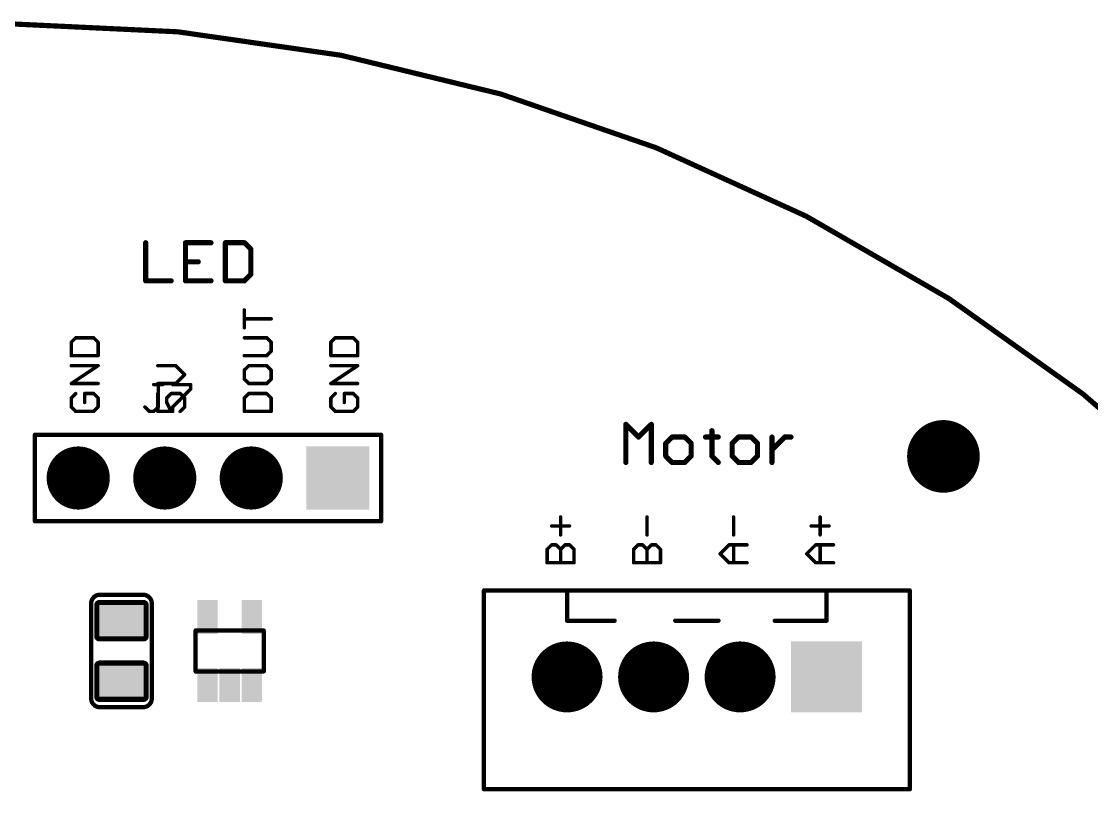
# Model space of a CAD drawing. Extents: x -51 to 158, y -52 to 51.
# Drawn here: x 0.24 to 31.65, y 28.14 to 50.88 of the extents above; entities that cross this region are included whole.
import ezdxf

# ---------------------------------------------------------------- set-up
doc = ezdxf.new("R2010")
doc.units = 0
for name, color, linetype in [('20', 213, 'CONTINUOUS'), ('21', 253, 'CONTINUOUS'), ('25', 253, 'CONTINUOUS'), ('29', 253, 'CONTINUOUS')]:
    doc.layers.add(name, color=color, linetype=linetype)

# ---------------------------------------------------------------- blocks, each defined once
blk = doc.blocks.new('RECT195072X256032R25')
at = {"const_width": 0.1524}
blk.add_lwpolyline([(0.5334, -0.6477), (0.5334, 0.6477, 0.4142), (0.4572, 0.7239), (-0.4572, 0.7239, 0.4142), (-0.5334, 0.6477), (-0.5334, -0.6477, 0.4142), (-0.4572, -0.7239), (0.4572, -0.7239, 0.4142)], format="xyb", close=True, dxfattribs=at)
blk.add_solid([(-0.4826, -0.6731), (0.4826, -0.6731), (-0.4826, 0.6731), (0.4826, 0.6731)])
blk = doc.blocks.new('PIE')
at = {"const_width": 0.5}
blk.add_lwpolyline([(0, -0.25, 1), (0, 0.25, 1), (0, -0.25)], format="xyb", dxfattribs=at)
blk = doc.blocks.new('SQUAREP')
blk.add_solid([(-0.5, -0.5), (0.5, -0.5), (-0.5, 0.5), (0.5, 0.5)])
blk = doc.blocks.new('ROUNDP')
at = {"const_width": 0.5}
blk.add_lwpolyline([(0, -0.25, 1), (0, 0.25, 1), (0, -0.25)], format="xyb", dxfattribs=at)
blk = doc.blocks.new('RECT')
blk.add_solid([(-0.5, -0.5), (0.5, -0.5), (-0.5, 0.5), (0.5, 0.5)])

msp = doc.modelspace()

# ---------------------------------------------------------------- linework, layer by layer
at = {"layer": '20', "const_width": 0.1524}
msp.add_lwpolyline([(0, -50.8, 1), (0, 50.8, 1), (0, -50.8)], format="xyb", dxfattribs=at)
at = {"layer": '21'}
for points, const_width in [([(0.635, 38.7668, 1), (0.635, 38.7032)], 0.0635), ([(0.6667, 38.735, 1), (0.6033, 38.735)], 0.0635), ([(10.8268, 38.735, 1), (10.7632, 38.735)], 0.0635), ([(10.795, 38.7032, 1), (10.795, 38.7668)], 0.0635), ([(0.635, 36.2268, 1), (0.635, 36.1632)], 0.0635), ([(0.6033, 36.195, 1), (0.6667, 36.195)], 0.0635), ([(10.7632, 36.195, 1), (10.8268, 36.195)], 0.0635), ([(10.795, 36.1632, 1), (10.795, 36.2268)], 0.0635), ([(2.54, 34.036, 0.4142), (2.286, 33.782)], 0.127), ([(2.54, 34.0678, 1), (2.54, 34.0042)], 0.0635), ([(2.54, 34.0042, 1), (2.54, 34.0678)], 0.0635), ([(3.81, 34.0678, 1), (3.81, 34.0042)], 0.0635), ([(4.064, 33.782, 0.4142), (3.81, 34.036)], 0.127), ([(3.81, 34.0042, 1), (3.81, 34.0678)], 0.0635), ([(13.816, 34.1948, 1), (13.816, 34.1313)], 0.0635), ([(13.8478, 34.163, 1), (13.7843, 34.163)], 0.0635), ([(16.256, 34.1948, 1), (16.256, 34.1313)], 0.0635), ([(16.2877, 34.163, 1), (16.2243, 34.163)], 0.0635), ([(16.256, 34.1313, 1), (16.256, 34.1948)], 0.0635), ([(23.876, 34.1948, 1), (23.876, 34.1313)], 0.0635), ([(23.9078, 34.163, 1), (23.8443, 34.163)], 0.0635), ([(23.876, 34.1313, 1), (23.876, 34.1948)], 0.0635), ([(26.3478, 34.163, 1), (26.2843, 34.163)], 0.0635), ([(26.316, 34.1313, 1), (26.316, 34.1948)], 0.0635), ([(2.3178, 33.782, 1), (2.2542, 33.782)], 0.0635), ([(2.2542, 33.782, 1), (2.3178, 33.782)], 0.0635), ([(4.0957, 33.782, 1), (4.0323, 33.782)], 0.0635), ([(4.0323, 33.782, 1), (4.0957, 33.782)], 0.0635), ([(16.256, 33.3058, 1), (16.256, 33.2422)], 0.0635), ([(16.2243, 33.274, 1), (16.2877, 33.274)], 0.0635), ([(17.653, 33.2422, 1), (17.653, 33.3058)], 0.0635), ([(19.431, 33.3058, 1), (19.431, 33.2422)], 0.0635), ([(20.701, 33.2422, 1), (20.701, 33.3058)], 0.0635), ([(22.352, 33.3058, 1), (22.352, 33.2422)], 0.0635), ([(23.8443, 33.274, 1), (23.9078, 33.274)], 0.0635), ([(23.876, 33.2422, 1), (23.876, 33.3058)], 0.0635), ([(5.35, 33.0168, 1), (5.35, 32.9532)], 0.0635), ([(5.3818, 32.985, 1), (5.3183, 32.985)], 0.0635), ([(7.3818, 32.985, 1), (7.3183, 32.985)], 0.0635), ([(7.35, 32.9532, 1), (7.35, 33.0168)], 0.0635), ([(5.35, 31.8167, 1), (5.35, 31.7533)], 0.0635), ([(5.3183, 31.785, 1), (5.3818, 31.785)], 0.0635), ([(7.3183, 31.785, 1), (7.3818, 31.785)], 0.0635), ([(7.35, 31.7533, 1), (7.35, 31.8167)], 0.0635), ([(2.3178, 30.988, 1), (2.2542, 30.988)], 0.0635), ([(2.2542, 30.988, 1), (2.3178, 30.988)], 0.0635), ([(2.286, 30.988, 0.4142), (2.54, 30.734)], 0.127), ([(2.54, 30.7658, 1), (2.54, 30.7023)], 0.0635), ([(2.54, 30.7023, 1), (2.54, 30.7658)], 0.0635), ([(3.81, 30.734, 0.4142), (4.064, 30.988)], 0.127), ([(3.81, 30.7658, 1), (3.81, 30.7023)], 0.0635), ([(3.81, 30.7023, 1), (3.81, 30.7658)], 0.0635), ([(4.0957, 30.988, 1), (4.0323, 30.988)], 0.0635), ([(4.0323, 30.988, 1), (4.0957, 30.988)], 0.0635), ([(13.816, 28.3547, 1), (13.816, 28.2913)], 0.0635), ([(13.7843, 28.323, 1), (13.8478, 28.323)], 0.0635), ([(26.2843, 28.323, 1), (26.3478, 28.323)], 0.0635), ([(26.316, 28.2913, 1), (26.316, 28.3547)], 0.0635)]:
    msp.add_lwpolyline(points, format="xyb", dxfattribs=dict(at, const_width=const_width))
at = {"layer": '21', "const_width": 0.127}
for points in [[(0.635, 36.195), (0.635, 38.735)], [(0.635, 38.735), (10.795, 38.735)], [(10.795, 38.735), (10.795, 36.195)], [(10.795, 36.195), (0.635, 36.195)], [(2.54, 34.036), (3.81, 34.036)], [(13.816, 28.323), (13.816, 34.163)], [(13.816, 34.163), (16.256, 34.163)], [(16.256, 34.163), (23.876, 34.163)], [(16.256, 33.274), (16.256, 34.163)], [(23.876, 34.163), (26.316, 34.163)], [(23.876, 34.163), (23.876, 33.274)], [(26.316, 28.323), (26.316, 34.163)], [(2.286, 30.988), (2.286, 33.782)], [(4.064, 33.782), (4.064, 30.988)], [(17.653, 33.274), (16.256, 33.274)], [(20.701, 33.274), (19.431, 33.274)], [(23.876, 33.274), (22.352, 33.274)], [(5.35, 32.985), (7.35, 32.985)], [(5.35, 31.785), (5.35, 32.985)], [(7.35, 32.985), (7.35, 31.785)], [(7.35, 31.785), (5.35, 31.785)], [(3.81, 30.734), (2.54, 30.734)], [(13.816, 28.323), (26.316, 28.323)]]:
    msp.add_lwpolyline(points, dxfattribs=at)
at = {"layer": '25'}
for points, const_width in [([(3.8862, 44.3748), (3.8862, 43.2562)], 0.1524), ([(5.8013, 44.3748), (5.0556, 44.3748)], 0.1524), ([(5.0556, 44.3748), (5.0556, 43.2562)], 0.1524), ([(6.225, 44.3748), (6.225, 43.2562)], 0.1524), ([(6.7843, 44.3748), (6.225, 44.3748)], 0.1524), ([(6.9707, 44.1883), (6.7843, 44.3748)], 0.1524), ([(6.9707, 43.4426), (6.9707, 44.1883)], 0.1524), ([(5.0556, 43.8155), (5.4284, 43.8155)], 0.1524), ([(6.7843, 43.2562), (6.9707, 43.4426)], 0.1524), ([(3.8862, 43.2562), (4.6319, 43.2562)], 0.1524), ([(5.0556, 43.2562), (5.8013, 43.2562)], 0.1524), ([(6.225, 43.2562), (6.7843, 43.2562)], 0.1524), ([(6.7811, 41.8765), (6.7811, 42.4019)], 0.1016), ([(7.5692, 42.1392), (6.7811, 42.1392)], 0.1016), ([(1.8325, 41.5833), (1.7011, 41.452)], 0.1016), ([(1.7011, 41.452), (1.7011, 41.058)], 0.1016), ([(2.3579, 41.5833), (1.8325, 41.5833)], 0.1016), ([(2.4892, 41.452), (2.3579, 41.5833)], 0.1016), ([(2.4892, 41.058), (2.4892, 41.452)], 0.1016), ([(7.4379, 41.5833), (6.7811, 41.5833)], 0.1016), ([(7.5692, 41.452), (7.4379, 41.5833)], 0.1016), ([(7.5692, 41.1893), (7.5692, 41.452)], 0.1016), ([(9.4525, 41.5833), (9.3211, 41.452)], 0.1016), ([(9.3211, 41.452), (9.3211, 41.058)], 0.1016), ([(9.9779, 41.5833), (9.4525, 41.5833)], 0.1016), ([(10.1092, 41.452), (9.9779, 41.5833)], 0.1016), ([(10.1092, 41.058), (10.1092, 41.452)], 0.1016), ([(7.4379, 41.058), (7.5692, 41.1893)], 0.1016), ([(1.7011, 41.058), (2.4892, 41.058)], 0.1016), ([(6.7811, 41.058), (7.4379, 41.058)], 0.1016), ([(9.3211, 41.058), (10.1092, 41.058)], 0.1016), ([(1.7011, 40.2394), (2.4892, 40.7648)], 0.1016), ([(2.4892, 40.7648), (1.7011, 40.7648)], 0.1016), ([(4.7665, 40.7648), (4.2411, 40.7648)], 0.1016), ([(5.0292, 40.5021), (4.7665, 40.7648)], 0.1016), ([(4.7665, 40.2394), (5.0292, 40.5021)], 0.1016), ([(6.9125, 40.7648), (6.7811, 40.6334)], 0.1016), ([(6.7811, 40.6334), (6.7811, 40.3707)], 0.1016), ([(7.4379, 40.7648), (6.9125, 40.7648)], 0.1016), ([(7.5692, 40.6334), (7.4379, 40.7648)], 0.1016), ([(7.5692, 40.3707), (7.5692, 40.6334)], 0.1016), ([(9.3211, 40.2394), (10.1092, 40.7648)], 0.1016), ([(10.1092, 40.7648), (9.3211, 40.7648)], 0.1016), ([(2.4892, 40.2394), (1.7011, 40.2394)], 0.1016), ([(4.1235, 40.2089), (4.3862, 40.2089)], 0.1016), ([(4.2411, 40.2394), (4.7665, 40.2394)], 0.1016), ([(4.2548, 39.5521), (4.2548, 40.2089)], 0.1016), ([(4.6794, 40.2089), (5.2048, 40.2089)], 0.1016), ([(5.2048, 40.2089), (5.2048, 40.0775)], 0.1016), ([(6.7811, 40.3707), (6.9125, 40.2394)], 0.1016), ([(6.9125, 40.2394), (7.4379, 40.2394)], 0.1016), ([(7.4379, 40.2394), (7.5692, 40.3707)], 0.1016), ([(10.1092, 40.2394), (9.3211, 40.2394)], 0.1016), ([(1.8325, 39.9462), (1.7011, 39.8148)], 0.1016), ([(2.3579, 39.9462), (2.0952, 39.9462)], 0.1016), ([(2.0952, 39.9462), (2.0952, 39.6835)], 0.1016), ([(2.4892, 39.8148), (2.3579, 39.9462)], 0.1016), ([(4.2411, 39.9462), (4.2411, 39.4208)], 0.1016), ([(4.5038, 39.8148), (4.6352, 39.9462)], 0.1016), ([(4.6352, 39.9462), (4.8979, 39.9462)], 0.1016), ([(5.2048, 40.0775), (4.6794, 39.5521)], 0.1016), ([(4.8979, 39.9462), (5.0292, 39.8148)], 0.1016), ([(6.9125, 39.9462), (6.7811, 39.8148)], 0.1016), ([(7.4379, 39.9462), (6.9125, 39.9462)], 0.1016), ([(7.5692, 39.8148), (7.4379, 39.9462)], 0.1016), ([(9.4525, 39.9462), (9.3211, 39.8148)], 0.1016), ([(9.9779, 39.9462), (9.7152, 39.9462)], 0.1016), ([(9.7152, 39.9462), (9.7152, 39.6835)], 0.1016), ([(10.1092, 39.8148), (9.9779, 39.9462)], 0.1016), ([(1.7011, 39.8148), (1.7011, 39.5521)], 0.1016), ([(1.7011, 39.5521), (1.8325, 39.4208)], 0.1016), ([(2.3579, 39.4208), (2.4892, 39.5521)], 0.1016), ([(2.4892, 39.5521), (2.4892, 39.8148)], 0.1016), ([(3.8608, 39.5521), (3.9921, 39.4208)], 0.1016), ([(4.1235, 39.4208), (4.2548, 39.5521)], 0.1016), ([(4.5038, 39.6835), (4.5038, 39.8148)], 0.1016), ([(4.6352, 39.4208), (4.5038, 39.6835)], 0.1016), ([(4.6794, 39.5521), (4.6794, 39.4208)], 0.1016), ([(5.0292, 39.5521), (4.8979, 39.4208)], 0.1016), ([(5.0292, 39.8148), (5.0292, 39.5521)], 0.1016), ([(6.7811, 39.8148), (6.7811, 39.4208)], 0.1016), ([(7.5692, 39.4208), (7.5692, 39.8148)], 0.1016), ([(9.3211, 39.8148), (9.3211, 39.5521)], 0.1016), ([(9.3211, 39.5521), (9.4525, 39.4208)], 0.1016), ([(9.9779, 39.4208), (10.1092, 39.5521)], 0.1016), ([(10.1092, 39.5521), (10.1092, 39.8148)], 0.1016), ([(1.8325, 39.4208), (2.3579, 39.4208)], 0.1016), ([(3.9921, 39.4208), (4.1235, 39.4208)], 0.1016), ([(4.2411, 39.4208), (4.6352, 39.4208)], 0.1016), ([(6.7811, 39.4208), (7.5692, 39.4208)], 0.1016), ([(9.4525, 39.4208), (9.9779, 39.4208)], 0.1016), ([(17.9832, 37.9222), (17.9832, 39.0408)], 0.1524), ([(17.9832, 39.0408), (18.356, 38.6679)], 0.1524), ([(18.356, 38.6679), (18.7289, 39.0408)], 0.1524), ([(18.7289, 39.0408), (18.7289, 37.9222)], 0.1524), ([(19.339, 38.6679), (19.1526, 38.4815)], 0.1524), ([(19.7119, 38.6679), (19.339, 38.6679)], 0.1524), ([(19.8983, 38.4815), (19.7119, 38.6679)], 0.1524), ([(20.322, 38.6679), (20.6948, 38.6679)], 0.1524), ([(20.5084, 38.8543), (20.5084, 38.1086)], 0.1524), ([(21.288, 38.6679), (21.1016, 38.4815)], 0.1524), ([(21.6609, 38.6679), (21.288, 38.6679)], 0.1524), ([(21.8473, 38.4815), (21.6609, 38.6679)], 0.1524), ([(22.271, 37.9222), (22.271, 38.6679)], 0.1524), ([(22.271, 38.2951), (22.6438, 38.6679)], 0.1524), ([(22.6438, 38.6679), (22.8303, 38.6679)], 0.1524), ([(19.1526, 38.4815), (19.1526, 38.1086)], 0.1524), ([(19.8983, 38.1086), (19.8983, 38.4815)], 0.1524), ([(21.1016, 38.4815), (21.1016, 38.1086)], 0.1524), ([(21.8473, 38.1086), (21.8473, 38.4815)], 0.1524), ([(19.1526, 38.1086), (19.339, 37.9222)], 0.1524), ([(19.7119, 37.9222), (19.8983, 38.1086)], 0.1524), ([(20.5084, 38.1086), (20.6948, 37.9222)], 0.1524), ([(21.1016, 38.1086), (21.288, 37.9222)], 0.1524), ([(21.6609, 37.9222), (21.8473, 38.1086)], 0.1524), ([(19.339, 37.9222), (19.7119, 37.9222)], 0.1524), ([(21.288, 37.9222), (21.6609, 37.9222)], 0.1524), ([(16.0652, 35.7944), (16.0652, 36.3198)], 0.1016), ([(18.6052, 35.7944), (18.6052, 36.3198)], 0.1016), ([(21.1452, 35.7944), (21.1452, 36.3198)], 0.1016), ([(23.6852, 35.7944), (23.6852, 36.3198)], 0.1016), ([(15.8025, 36.0571), (16.3279, 36.0571)], 0.1016), ([(23.4225, 36.0571), (23.9479, 36.0571)], 0.1016), ([(15.6711, 35.3698), (15.8025, 35.5012)], 0.1016), ([(15.8025, 35.5012), (15.9338, 35.5012)], 0.1016), ([(15.9338, 35.5012), (16.0652, 35.3698)], 0.1016), ([(16.0652, 35.3698), (16.1965, 35.5012)], 0.1016), ([(16.1965, 35.5012), (16.3279, 35.5012)], 0.1016), ([(16.3279, 35.5012), (16.4592, 35.3698)], 0.1016), ([(18.2111, 35.3698), (18.3425, 35.5012)], 0.1016), ([(18.3425, 35.5012), (18.4738, 35.5012)], 0.1016), ([(18.4738, 35.5012), (18.6052, 35.3698)], 0.1016), ([(18.6052, 35.3698), (18.7365, 35.5012)], 0.1016), ([(18.7365, 35.5012), (18.8679, 35.5012)], 0.1016), ([(18.8679, 35.5012), (18.9992, 35.3698)], 0.1016), ([(20.7511, 35.2385), (21.0138, 35.5012)], 0.1016), ([(21.0138, 35.5012), (21.5392, 35.5012)], 0.1016), ([(21.1452, 34.9758), (21.1452, 35.5012)], 0.1016), ([(23.2911, 35.2385), (23.5538, 35.5012)], 0.1016), ([(23.5538, 35.5012), (24.0792, 35.5012)], 0.1016), ([(23.6852, 34.9758), (23.6852, 35.5012)], 0.1016), ([(15.6711, 34.9758), (15.6711, 35.3698)], 0.1016), ([(16.0652, 34.9758), (16.0652, 35.3698)], 0.1016), ([(16.4592, 35.3698), (16.4592, 34.9758)], 0.1016), ([(18.2111, 34.9758), (18.2111, 35.3698)], 0.1016), ([(18.6052, 34.9758), (18.6052, 35.3698)], 0.1016), ([(18.9992, 35.3698), (18.9992, 34.9758)], 0.1016), ([(21.0138, 34.9758), (20.7511, 35.2385)], 0.1016), ([(23.5538, 34.9758), (23.2911, 35.2385)], 0.1016), ([(16.4592, 34.9758), (15.6711, 34.9758)], 0.1016), ([(18.9992, 34.9758), (18.2111, 34.9758)], 0.1016), ([(21.5392, 34.9758), (21.0138, 34.9758)], 0.1016), ([(24.0792, 34.9758), (23.5538, 34.9758)], 0.1016)]:
    msp.add_lwpolyline(points, dxfattribs=dict(at, const_width=const_width))
for points, const_width in [([(3.9243, 44.3748, 1), (3.8481, 44.3748)], 0.0762), ([(5.0556, 44.4129, 1), (5.0556, 44.3367)], 0.0762), ([(5.0937, 44.3748, 1), (5.0175, 44.3748)], 0.0762), ([(5.8013, 44.3367, 1), (5.8013, 44.4129)], 0.0762), ([(6.2631, 44.3748, 1), (6.1869, 44.3748)], 0.0762), ([(6.225, 44.4129, 1), (6.225, 44.3367)], 0.0762), ([(6.8112, 44.4017, 1), (6.7573, 44.3478)], 0.0762), ([(6.7843, 44.3367, 1), (6.7843, 44.4129)], 0.0762), ([(7.0088, 44.1883, 1), (6.9326, 44.1883)], 0.0762), ([(6.9438, 44.1614, 1), (6.9976, 44.2153)], 0.0762), ([(5.0556, 43.8536, 1), (5.0556, 43.7774)], 0.0762), ([(5.4284, 43.7774, 1), (5.4284, 43.8536)], 0.0762), ([(6.9326, 43.4426, 1), (7.0088, 43.4426)], 0.0762), ([(6.9976, 43.4157, 1), (6.9438, 43.4696)], 0.0762), ([(3.8862, 43.2943, 1), (3.8862, 43.2181)], 0.0762), ([(3.8481, 43.2562, 1), (3.9243, 43.2562)], 0.0762), ([(4.6319, 43.2181, 1), (4.6319, 43.2943)], 0.0762), ([(5.0556, 43.2943, 1), (5.0556, 43.2181)], 0.0762), ([(5.0175, 43.2562, 1), (5.0937, 43.2562)], 0.0762), ([(5.8013, 43.2181, 1), (5.8013, 43.2943)], 0.0762), ([(6.225, 43.2943, 1), (6.225, 43.2181)], 0.0762), ([(6.1869, 43.2562, 1), (6.2631, 43.2562)], 0.0762), ([(6.7573, 43.2831, 1), (6.8112, 43.2293)], 0.0762), ([(6.7843, 43.2181, 1), (6.7843, 43.2943)], 0.0762), ([(6.8065, 42.4019, 1), (6.7557, 42.4019)], 0.0508), ([(6.7811, 42.1646, 1), (6.7811, 42.1138)], 0.0508), ([(7.5692, 42.1138, 1), (7.5692, 42.1646)], 0.0508), ([(6.7557, 41.8765, 1), (6.8065, 41.8765)], 0.0508), ([(1.7265, 41.452, 1), (1.6757, 41.452)], 0.0508), ([(1.6832, 41.47, 1), (1.7191, 41.434)], 0.0508), ([(1.8325, 41.6087, 1), (1.8325, 41.5579)], 0.0508), ([(1.8504, 41.5654, 1), (1.8145, 41.6013)], 0.0508), ([(2.3758, 41.6013, 1), (2.3399, 41.5654)], 0.0508), ([(2.3579, 41.5579, 1), (2.3579, 41.6087)], 0.0508), ([(2.5146, 41.452, 1), (2.4638, 41.452)], 0.0508), ([(2.4712, 41.434, 1), (2.5072, 41.47)], 0.0508), ([(6.7811, 41.6087, 1), (6.7811, 41.5579)], 0.0508), ([(7.4558, 41.6013, 1), (7.4199, 41.5654)], 0.0508), ([(7.4379, 41.5579, 1), (7.4379, 41.6087)], 0.0508), ([(7.5946, 41.452, 1), (7.5438, 41.452)], 0.0508), ([(7.5512, 41.434, 1), (7.5872, 41.47)], 0.0508), ([(9.3465, 41.452, 1), (9.2957, 41.452)], 0.0508), ([(9.3032, 41.47, 1), (9.3391, 41.434)], 0.0508), ([(9.4525, 41.6087, 1), (9.4525, 41.5579)], 0.0508), ([(9.4704, 41.5654, 1), (9.4345, 41.6013)], 0.0508), ([(9.9958, 41.6013, 1), (9.9599, 41.5654)], 0.0508), ([(9.9779, 41.5579, 1), (9.9779, 41.6087)], 0.0508), ([(10.1346, 41.452, 1), (10.0838, 41.452)], 0.0508), ([(10.0912, 41.434, 1), (10.1272, 41.47)], 0.0508), ([(7.5438, 41.1893, 1), (7.5946, 41.1893)], 0.0508), ([(7.5872, 41.1713, 1), (7.5512, 41.2073)], 0.0508), ([(1.7011, 41.0834, 1), (1.7011, 41.0326)], 0.0508), ([(1.6757, 41.058, 1), (1.7265, 41.058)], 0.0508), ([(2.4638, 41.058, 1), (2.5146, 41.058)], 0.0508), ([(2.4892, 41.0326, 1), (2.4892, 41.0834)], 0.0508), ([(6.7811, 41.0834, 1), (6.7811, 41.0326)], 0.0508), ([(7.4199, 41.0759, 1), (7.4558, 41.04)], 0.0508), ([(7.4379, 41.0326, 1), (7.4379, 41.0834)], 0.0508), ([(9.3211, 41.0834, 1), (9.3211, 41.0326)], 0.0508), ([(9.2957, 41.058, 1), (9.3465, 41.058)], 0.0508), ([(10.0838, 41.058, 1), (10.1346, 41.058)], 0.0508), ([(10.1092, 41.0326, 1), (10.1092, 41.0834)], 0.0508), ([(1.7011, 40.7902, 1), (1.7011, 40.7394)], 0.0508), ([(2.5033, 40.7436, 1), (2.4751, 40.7859)], 0.0508), ([(2.4892, 40.7394, 1), (2.4892, 40.7902)], 0.0508), ([(4.2411, 40.7902, 1), (4.2411, 40.7394)], 0.0508), ([(4.7845, 40.7827, 1), (4.7485, 40.7468)], 0.0508), ([(4.7665, 40.7394, 1), (4.7665, 40.7902)], 0.0508), ([(5.0472, 40.4841, 1), (5.0112, 40.52)], 0.0508), ([(5.0112, 40.4841, 1), (5.0472, 40.52)], 0.0508), ([(6.8065, 40.6334, 1), (6.7557, 40.6334)], 0.0508), ([(6.7632, 40.6514, 1), (6.7991, 40.6155)], 0.0508), ([(6.9125, 40.7902, 1), (6.9125, 40.7394)], 0.0508), ([(6.9304, 40.7468, 1), (6.8945, 40.7827)], 0.0508), ([(7.4558, 40.7827, 1), (7.4199, 40.7468)], 0.0508), ([(7.4379, 40.7394, 1), (7.4379, 40.7902)], 0.0508), ([(7.5946, 40.6334, 1), (7.5438, 40.6334)], 0.0508), ([(7.5512, 40.6155, 1), (7.5872, 40.6514)], 0.0508), ([(9.3211, 40.7902, 1), (9.3211, 40.7394)], 0.0508), ([(10.1233, 40.7436, 1), (10.0951, 40.7859)], 0.0508), ([(10.1092, 40.7394, 1), (10.1092, 40.7902)], 0.0508), ([(1.7011, 40.2648, 1), (1.7011, 40.214)], 0.0508), ([(1.687, 40.2605, 1), (1.7152, 40.2182)], 0.0508), ([(2.4892, 40.214, 1), (2.4892, 40.2648)], 0.0508), ([(4.1235, 40.2343, 1), (4.1235, 40.1835)], 0.0508), ([(4.2411, 40.2648, 1), (4.2411, 40.214)], 0.0508), ([(4.2802, 40.2089, 1), (4.2294, 40.2089)], 0.0508), ([(4.3862, 40.1835, 1), (4.3862, 40.2343)], 0.0508), ([(4.6794, 40.2343, 1), (4.6794, 40.1835)], 0.0508), ([(4.7485, 40.2573, 1), (4.7845, 40.2214)], 0.0508), ([(4.7665, 40.214, 1), (4.7665, 40.2648)], 0.0508), ([(5.2302, 40.2089, 1), (5.1794, 40.2089)], 0.0508), ([(5.2048, 40.1835, 1), (5.2048, 40.2343)], 0.0508), ([(6.7557, 40.3707, 1), (6.8065, 40.3707)], 0.0508), ([(6.7991, 40.3887, 1), (6.7632, 40.3528)], 0.0508), ([(6.9125, 40.2648, 1), (6.9125, 40.214)], 0.0508), ([(6.8945, 40.2214, 1), (6.9304, 40.2573)], 0.0508), ([(7.4199, 40.2573, 1), (7.4558, 40.2214)], 0.0508), ([(7.4379, 40.214, 1), (7.4379, 40.2648)], 0.0508), ([(7.5438, 40.3707, 1), (7.5946, 40.3707)], 0.0508), ([(7.5872, 40.3528, 1), (7.5512, 40.3887)], 0.0508), ([(9.3211, 40.2648, 1), (9.3211, 40.214)], 0.0508), ([(9.307, 40.2605, 1), (9.3352, 40.2182)], 0.0508), ([(10.1092, 40.214, 1), (10.1092, 40.2648)], 0.0508), ([(1.8504, 39.9282, 1), (1.8145, 39.9641)], 0.0508), ([(2.0952, 39.9716, 1), (2.0952, 39.9208)], 0.0508), ([(2.1206, 39.9462, 1), (2.0698, 39.9462)], 0.0508), ([(2.3758, 39.9641, 1), (2.3399, 39.9282)], 0.0508), ([(2.3579, 39.9208, 1), (2.3579, 39.9716)], 0.0508), ([(4.2665, 39.9462, 1), (4.2157, 39.9462)], 0.0508), ([(4.6352, 39.9716, 1), (4.6352, 39.9208)], 0.0508), ([(4.6531, 39.9282, 1), (4.6172, 39.9641)], 0.0508), ([(4.9158, 39.9641, 1), (4.8799, 39.9282)], 0.0508), ([(4.8979, 39.9208, 1), (4.8979, 39.9716)], 0.0508), ([(5.1794, 40.0775, 1), (5.2302, 40.0775)], 0.0508), ([(5.2227, 40.0596, 1), (5.1868, 40.0955)], 0.0508), ([(6.9125, 39.9716, 1), (6.9125, 39.9208)], 0.0508), ([(6.9304, 39.9282, 1), (6.8945, 39.9641)], 0.0508), ([(7.4558, 39.9641, 1), (7.4199, 39.9282)], 0.0508), ([(7.4379, 39.9208, 1), (7.4379, 39.9716)], 0.0508), ([(9.4704, 39.9282, 1), (9.4345, 39.9641)], 0.0508), ([(9.7152, 39.9716, 1), (9.7152, 39.9208)], 0.0508), ([(9.7406, 39.9462, 1), (9.6898, 39.9462)], 0.0508), ([(9.9958, 39.9641, 1), (9.9599, 39.9282)], 0.0508), ([(9.9779, 39.9208, 1), (9.9779, 39.9716)], 0.0508), ([(1.7265, 39.8148, 1), (1.6757, 39.8148)], 0.0508), ([(1.6832, 39.8328, 1), (1.7191, 39.7969)], 0.0508), ([(1.7191, 39.5701, 1), (1.6832, 39.5342)], 0.0508), ([(2.0698, 39.6835, 1), (2.1206, 39.6835)], 0.0508), ([(2.5146, 39.8148, 1), (2.4638, 39.8148)], 0.0508), ([(2.4712, 39.7969, 1), (2.5072, 39.8328)], 0.0508), ([(2.5072, 39.5342, 1), (2.4712, 39.5701)], 0.0508), ([(3.8788, 39.5701, 1), (3.8428, 39.5342)], 0.0508), ([(4.2728, 39.5342, 1), (4.2369, 39.5701)], 0.0508), ([(4.5292, 39.8148, 1), (4.4784, 39.8148)], 0.0508), ([(4.5265, 39.6948, 1), (4.4811, 39.6721)], 0.0508), ([(4.4784, 39.6835, 1), (4.5292, 39.6835)], 0.0508), ([(4.4859, 39.8328, 1), (4.5218, 39.7969)], 0.0508), ([(4.7048, 39.5521, 1), (4.654, 39.5521)], 0.0508), ([(4.6614, 39.5701, 1), (4.6973, 39.5342)], 0.0508), ([(5.0546, 39.8148, 1), (5.0038, 39.8148)], 0.0508), ([(5.0112, 39.7969, 1), (5.0472, 39.8328)], 0.0508), ([(5.0472, 39.5342, 1), (5.0112, 39.5701)], 0.0508), ([(6.8065, 39.8148, 1), (6.7557, 39.8148)], 0.0508), ([(6.7632, 39.8328, 1), (6.7991, 39.7969)], 0.0508), ([(7.5946, 39.8148, 1), (7.5438, 39.8148)], 0.0508), ([(7.5512, 39.7969, 1), (7.5872, 39.8328)], 0.0508), ([(9.3465, 39.8148, 1), (9.2957, 39.8148)], 0.0508), ([(9.3032, 39.8328, 1), (9.3391, 39.7969)], 0.0508), ([(9.3391, 39.5701, 1), (9.3032, 39.5342)], 0.0508), ([(9.6898, 39.6835, 1), (9.7406, 39.6835)], 0.0508), ([(10.1346, 39.8148, 1), (10.0838, 39.8148)], 0.0508), ([(10.0912, 39.7969, 1), (10.1272, 39.8328)], 0.0508), ([(10.1272, 39.5342, 1), (10.0912, 39.5701)], 0.0508), ([(1.6757, 39.5521, 1), (1.7265, 39.5521)], 0.0508), ([(1.8325, 39.4462, 1), (1.8325, 39.3954)], 0.0508), ([(1.8145, 39.4028, 1), (1.8504, 39.4388)], 0.0508), ([(2.3399, 39.4388, 1), (2.3758, 39.4028)], 0.0508), ([(2.3579, 39.3954, 1), (2.3579, 39.4462)], 0.0508), ([(2.4638, 39.5521, 1), (2.5146, 39.5521)], 0.0508), ([(3.9921, 39.4462, 1), (3.9921, 39.3954)], 0.0508), ([(3.9742, 39.4028, 1), (4.0101, 39.4388)], 0.0508), ([(4.1055, 39.4388, 1), (4.1415, 39.4028)], 0.0508), ([(4.1235, 39.3954, 1), (4.1235, 39.4462)], 0.0508), ([(4.2411, 39.4462, 1), (4.2411, 39.3954)], 0.0508), ([(4.2157, 39.4208, 1), (4.2665, 39.4208)], 0.0508), ([(4.2294, 39.5521, 1), (4.2802, 39.5521)], 0.0508), ([(4.6124, 39.4094, 1), (4.6579, 39.4322)], 0.0508), ([(4.6352, 39.3954, 1), (4.6352, 39.4462)], 0.0508), ([(4.654, 39.4208, 1), (4.7048, 39.4208)], 0.0508), ([(4.8799, 39.4388, 1), (4.9158, 39.4028)], 0.0508), ([(5.0038, 39.5521, 1), (5.0546, 39.5521)], 0.0508), ([(6.7811, 39.4462, 1), (6.7811, 39.3954)], 0.0508), ([(6.7557, 39.4208, 1), (6.8065, 39.4208)], 0.0508), ([(7.5438, 39.4208, 1), (7.5946, 39.4208)], 0.0508), ([(7.5692, 39.3954, 1), (7.5692, 39.4462)], 0.0508), ([(9.2957, 39.5521, 1), (9.3465, 39.5521)], 0.0508), ([(9.4525, 39.4462, 1), (9.4525, 39.3954)], 0.0508), ([(9.4345, 39.4028, 1), (9.4704, 39.4388)], 0.0508), ([(9.9599, 39.4388, 1), (9.9958, 39.4028)], 0.0508), ([(9.9779, 39.3954, 1), (9.9779, 39.4462)], 0.0508), ([(10.0838, 39.5521, 1), (10.1346, 39.5521)], 0.0508), ([(18.0213, 39.0408, 1), (17.9451, 39.0408)], 0.0762), ([(18.0101, 39.0677, 1), (17.9563, 39.0138)], 0.0762), ([(18.767, 39.0408, 1), (18.6908, 39.0408)], 0.0762), ([(18.7558, 39.0138, 1), (18.702, 39.0677)], 0.0762), ([(18.3291, 38.6948, 1), (18.383, 38.641)], 0.0762), ([(18.3291, 38.641, 1), (18.383, 38.6948)], 0.0762), ([(19.339, 38.706, 1), (19.339, 38.6298)], 0.0762), ([(19.366, 38.641, 1), (19.3121, 38.6948)], 0.0762), ([(19.7388, 38.6948, 1), (19.6849, 38.641)], 0.0762), ([(19.7119, 38.6298, 1), (19.7119, 38.706)], 0.0762), ([(20.322, 38.706, 1), (20.322, 38.6298)], 0.0762), ([(20.5465, 38.8543, 1), (20.4703, 38.8543)], 0.0762), ([(20.6948, 38.6298, 1), (20.6948, 38.706)], 0.0762), ([(21.288, 38.706, 1), (21.288, 38.6298)], 0.0762), ([(21.315, 38.641, 1), (21.2611, 38.6948)], 0.0762), ([(21.6878, 38.6948, 1), (21.6339, 38.641)], 0.0762), ([(21.6609, 38.6298, 1), (21.6609, 38.706)], 0.0762), ([(22.3091, 38.6679, 1), (22.2329, 38.6679)], 0.0762), ([(22.6438, 38.706, 1), (22.6438, 38.6298)], 0.0762), ([(22.6708, 38.641, 1), (22.6169, 38.6948)], 0.0762), ([(22.8303, 38.6298, 1), (22.8303, 38.706)], 0.0762), ([(19.1907, 38.4815, 1), (19.1145, 38.4815)], 0.0762), ([(19.1257, 38.5084, 1), (19.1795, 38.4545)], 0.0762), ([(19.9364, 38.4815, 1), (19.8602, 38.4815)], 0.0762), ([(19.8714, 38.4545, 1), (19.9252, 38.5084)], 0.0762), ([(21.0746, 38.5084, 1), (21.1285, 38.4545)], 0.0762), ([(21.1397, 38.4815, 1), (21.0635, 38.4815)], 0.0762), ([(21.8854, 38.4815, 1), (21.8092, 38.4815)], 0.0762), ([(21.8204, 38.4545, 1), (21.8742, 38.5084)], 0.0762), ([(22.244, 38.322, 1), (22.2979, 38.2681)], 0.0762), ([(19.1795, 38.1356, 1), (19.1257, 38.0817)], 0.0762), ([(19.1145, 38.1086, 1), (19.1907, 38.1086)], 0.0762), ([(19.8602, 38.1086, 1), (19.9364, 38.1086)], 0.0762), ([(19.9252, 38.0817, 1), (19.8714, 38.1356)], 0.0762), ([(20.5354, 38.1356, 1), (20.4815, 38.0817)], 0.0762), ([(20.4703, 38.1086, 1), (20.5465, 38.1086)], 0.0762), ([(21.1285, 38.1356, 1), (21.0746, 38.0817)], 0.0762), ([(21.0635, 38.1086, 1), (21.1397, 38.1086)], 0.0762), ([(21.8092, 38.1086, 1), (21.8854, 38.1086)], 0.0762), ([(21.8742, 38.0817, 1), (21.8204, 38.1356)], 0.0762), ([(17.9451, 37.9222, 1), (18.0213, 37.9222)], 0.0762), ([(18.6908, 37.9222, 1), (18.767, 37.9222)], 0.0762), ([(19.339, 37.9603, 1), (19.339, 37.8841)], 0.0762), ([(19.3121, 37.8953, 1), (19.366, 37.9491)], 0.0762), ([(19.6849, 37.9491, 1), (19.7388, 37.8953)], 0.0762), ([(19.7119, 37.8841, 1), (19.7119, 37.9603)], 0.0762), ([(20.6679, 37.8953, 1), (20.7218, 37.9491)], 0.0762), ([(21.288, 37.9603, 1), (21.288, 37.8841)], 0.0762), ([(21.2611, 37.8953, 1), (21.315, 37.9491)], 0.0762), ([(21.6339, 37.9491, 1), (21.6878, 37.8953)], 0.0762), ([(21.6609, 37.8841, 1), (21.6609, 37.9603)], 0.0762), ([(22.2329, 37.9222, 1), (22.3091, 37.9222)], 0.0762), ([(16.0906, 36.3198, 1), (16.0398, 36.3198)], 0.0508), ([(18.6306, 36.3198, 1), (18.5798, 36.3198)], 0.0508), ([(21.1706, 36.3198, 1), (21.1198, 36.3198)], 0.0508), ([(23.7106, 36.3198, 1), (23.6598, 36.3198)], 0.0508), ([(15.8025, 36.0825, 1), (15.8025, 36.0317)], 0.0508), ([(16.0398, 35.7944, 1), (16.0906, 35.7944)], 0.0508), ([(16.3279, 36.0317, 1), (16.3279, 36.0825)], 0.0508), ([(18.5798, 35.7944, 1), (18.6306, 35.7944)], 0.0508), ([(21.1198, 35.7944, 1), (21.1706, 35.7944)], 0.0508), ([(23.4225, 36.0825, 1), (23.4225, 36.0317)], 0.0508), ([(23.6598, 35.7944, 1), (23.7106, 35.7944)], 0.0508), ([(23.9479, 36.0317, 1), (23.9479, 36.0825)], 0.0508), ([(15.8025, 35.5266, 1), (15.8025, 35.4758)], 0.0508), ([(15.8204, 35.4832, 1), (15.7845, 35.5191)], 0.0508), ([(15.9518, 35.5191, 1), (15.9159, 35.4832)], 0.0508), ([(15.9338, 35.4758, 1), (15.9338, 35.5266)], 0.0508), ([(16.1965, 35.5266, 1), (16.1965, 35.4758)], 0.0508), ([(16.2145, 35.4832, 1), (16.1785, 35.5191)], 0.0508), ([(16.3458, 35.5191, 1), (16.3099, 35.4832)], 0.0508), ([(16.3279, 35.4758, 1), (16.3279, 35.5266)], 0.0508), ([(18.3425, 35.5266, 1), (18.3425, 35.4758)], 0.0508), ([(18.3604, 35.4832, 1), (18.3245, 35.5191)], 0.0508), ([(18.4918, 35.5191, 1), (18.4559, 35.4832)], 0.0508), ([(18.4738, 35.4758, 1), (18.4738, 35.5266)], 0.0508), ([(18.7365, 35.5266, 1), (18.7365, 35.4758)], 0.0508), ([(18.7545, 35.4832, 1), (18.7185, 35.5191)], 0.0508), ([(18.8858, 35.5191, 1), (18.8499, 35.4832)], 0.0508), ([(18.8679, 35.4758, 1), (18.8679, 35.5266)], 0.0508), ([(21.0138, 35.5266, 1), (21.0138, 35.4758)], 0.0508), ([(21.0318, 35.4832, 1), (20.9959, 35.5191)], 0.0508), ([(21.1706, 35.5012, 1), (21.1198, 35.5012)], 0.0508), ([(21.5392, 35.4758, 1), (21.5392, 35.5266)], 0.0508), ([(23.5538, 35.5266, 1), (23.5538, 35.4758)], 0.0508), ([(23.5718, 35.4832, 1), (23.5359, 35.5191)], 0.0508), ([(23.7106, 35.5012, 1), (23.6598, 35.5012)], 0.0508), ([(24.0792, 35.4758, 1), (24.0792, 35.5266)], 0.0508), ([(15.6965, 35.3698, 1), (15.6457, 35.3698)], 0.0508), ([(15.6532, 35.3878, 1), (15.6891, 35.3519)], 0.0508), ([(16.0906, 35.3698, 1), (16.0398, 35.3698)], 0.0508), ([(16.0472, 35.3878, 1), (16.0831, 35.3519)], 0.0508), ([(16.0472, 35.3519, 1), (16.0831, 35.3878)], 0.0508), ([(16.4846, 35.3698, 1), (16.4338, 35.3698)], 0.0508), ([(16.4412, 35.3519, 1), (16.4772, 35.3878)], 0.0508), ([(18.2365, 35.3698, 1), (18.1857, 35.3698)], 0.0508), ([(18.1932, 35.3878, 1), (18.2291, 35.3519)], 0.0508), ([(18.6306, 35.3698, 1), (18.5798, 35.3698)], 0.0508), ([(18.5872, 35.3878, 1), (18.6231, 35.3519)], 0.0508), ([(18.5872, 35.3519, 1), (18.6231, 35.3878)], 0.0508), ([(19.0246, 35.3698, 1), (18.9738, 35.3698)], 0.0508), ([(18.9812, 35.3519, 1), (19.0172, 35.3878)], 0.0508), ([(20.7691, 35.2565, 1), (20.7332, 35.2205)], 0.0508), ([(20.7332, 35.2565, 1), (20.7691, 35.2205)], 0.0508), ([(23.3091, 35.2565, 1), (23.2732, 35.2205)], 0.0508), ([(23.2732, 35.2565, 1), (23.3091, 35.2205)], 0.0508), ([(15.6711, 35.0012, 1), (15.6711, 34.9504)], 0.0508), ([(15.6457, 34.9758, 1), (15.6965, 34.9758)], 0.0508), ([(16.0398, 34.9758, 1), (16.0906, 34.9758)], 0.0508), ([(16.4338, 34.9758, 1), (16.4846, 34.9758)], 0.0508), ([(16.4592, 34.9504, 1), (16.4592, 35.0012)], 0.0508), ([(18.2111, 35.0012, 1), (18.2111, 34.9504)], 0.0508), ([(18.1857, 34.9758, 1), (18.2365, 34.9758)], 0.0508), ([(18.5798, 34.9758, 1), (18.6306, 34.9758)], 0.0508), ([(18.9738, 34.9758, 1), (19.0246, 34.9758)], 0.0508), ([(18.9992, 34.9504, 1), (18.9992, 35.0012)], 0.0508), ([(21.0138, 35.0012, 1), (21.0138, 34.9504)], 0.0508), ([(20.9959, 34.9578, 1), (21.0318, 34.9938)], 0.0508), ([(21.1198, 34.9758, 1), (21.1706, 34.9758)], 0.0508), ([(21.5392, 34.9504, 1), (21.5392, 35.0012)], 0.0508), ([(23.5538, 35.0012, 1), (23.5538, 34.9504)], 0.0508), ([(23.5359, 34.9578, 1), (23.5718, 34.9938)], 0.0508), ([(23.6598, 34.9758, 1), (23.7106, 34.9758)], 0.0508), ([(24.0792, 34.9504, 1), (24.0792, 35.0012)], 0.0508)]:
    msp.add_lwpolyline(points, format="xyb", dxfattribs=dict(at, const_width=const_width))
at = {"layer": '29', "const_width": 0.6096}
msp.add_lwpolyline([(27.305, 37.338, 1), (27.305, 38.862, 1), (27.305, 37.338)], format="xyb", dxfattribs=at)

# ---------------------------------------------------------------- block references
at = {"layer": '29', "xscale": 1.2192, "yscale": 1.2192}
msp.add_blockref('PIE', (27.305, 38.1), dxfattribs=at)
at = {"layer": '29'}
for name, p, xscale, yscale, rotation in [('ROUNDP', (1.905, 37.465), 1.8542, 1.8542, 270), ('ROUNDP', (4.445, 37.465), 1.8542, 1.8542, 270), ('ROUNDP', (6.985, 37.465), 1.8542, 1.8542, 270), ('SQUAREP', (9.525, 37.465), 1.8542, 1.8542, 270), ('RECT', (5.7, 33.385), 1.0032, 0.6032, 90), ('RECT', (7, 33.385), 1.0032, 0.6032, 90), ('ROUNDP', (16.256, 31.623), 2.0828, 2.0828, 180), ('ROUNDP', (18.796, 31.623), 2.0828, 2.0828, 180), ('ROUNDP', (21.336, 31.623), 2.0828, 2.0828, 180), ('SQUAREP', (23.876, 31.623), 2.0828, 2.0828, 180), ('RECT', (5.7, 31.385), 1.0032, 0.6032, 90), ('RECT', (6.35, 31.385), 1.0032, 0.6032, 90), ('RECT', (7, 31.385), 1.0032, 0.6032, 90)]:
    msp.add_blockref(name, p, dxfattribs=dict(at, xscale=xscale, yscale=yscale, rotation=rotation))
at = {"layer": '29', "rotation": 90}
for p in [(3.175, 33.274), (3.175, 31.496)]:
    msp.add_blockref('RECT195072X256032R25', p, dxfattribs=at)

doc.saveas('drawing.dxf')
